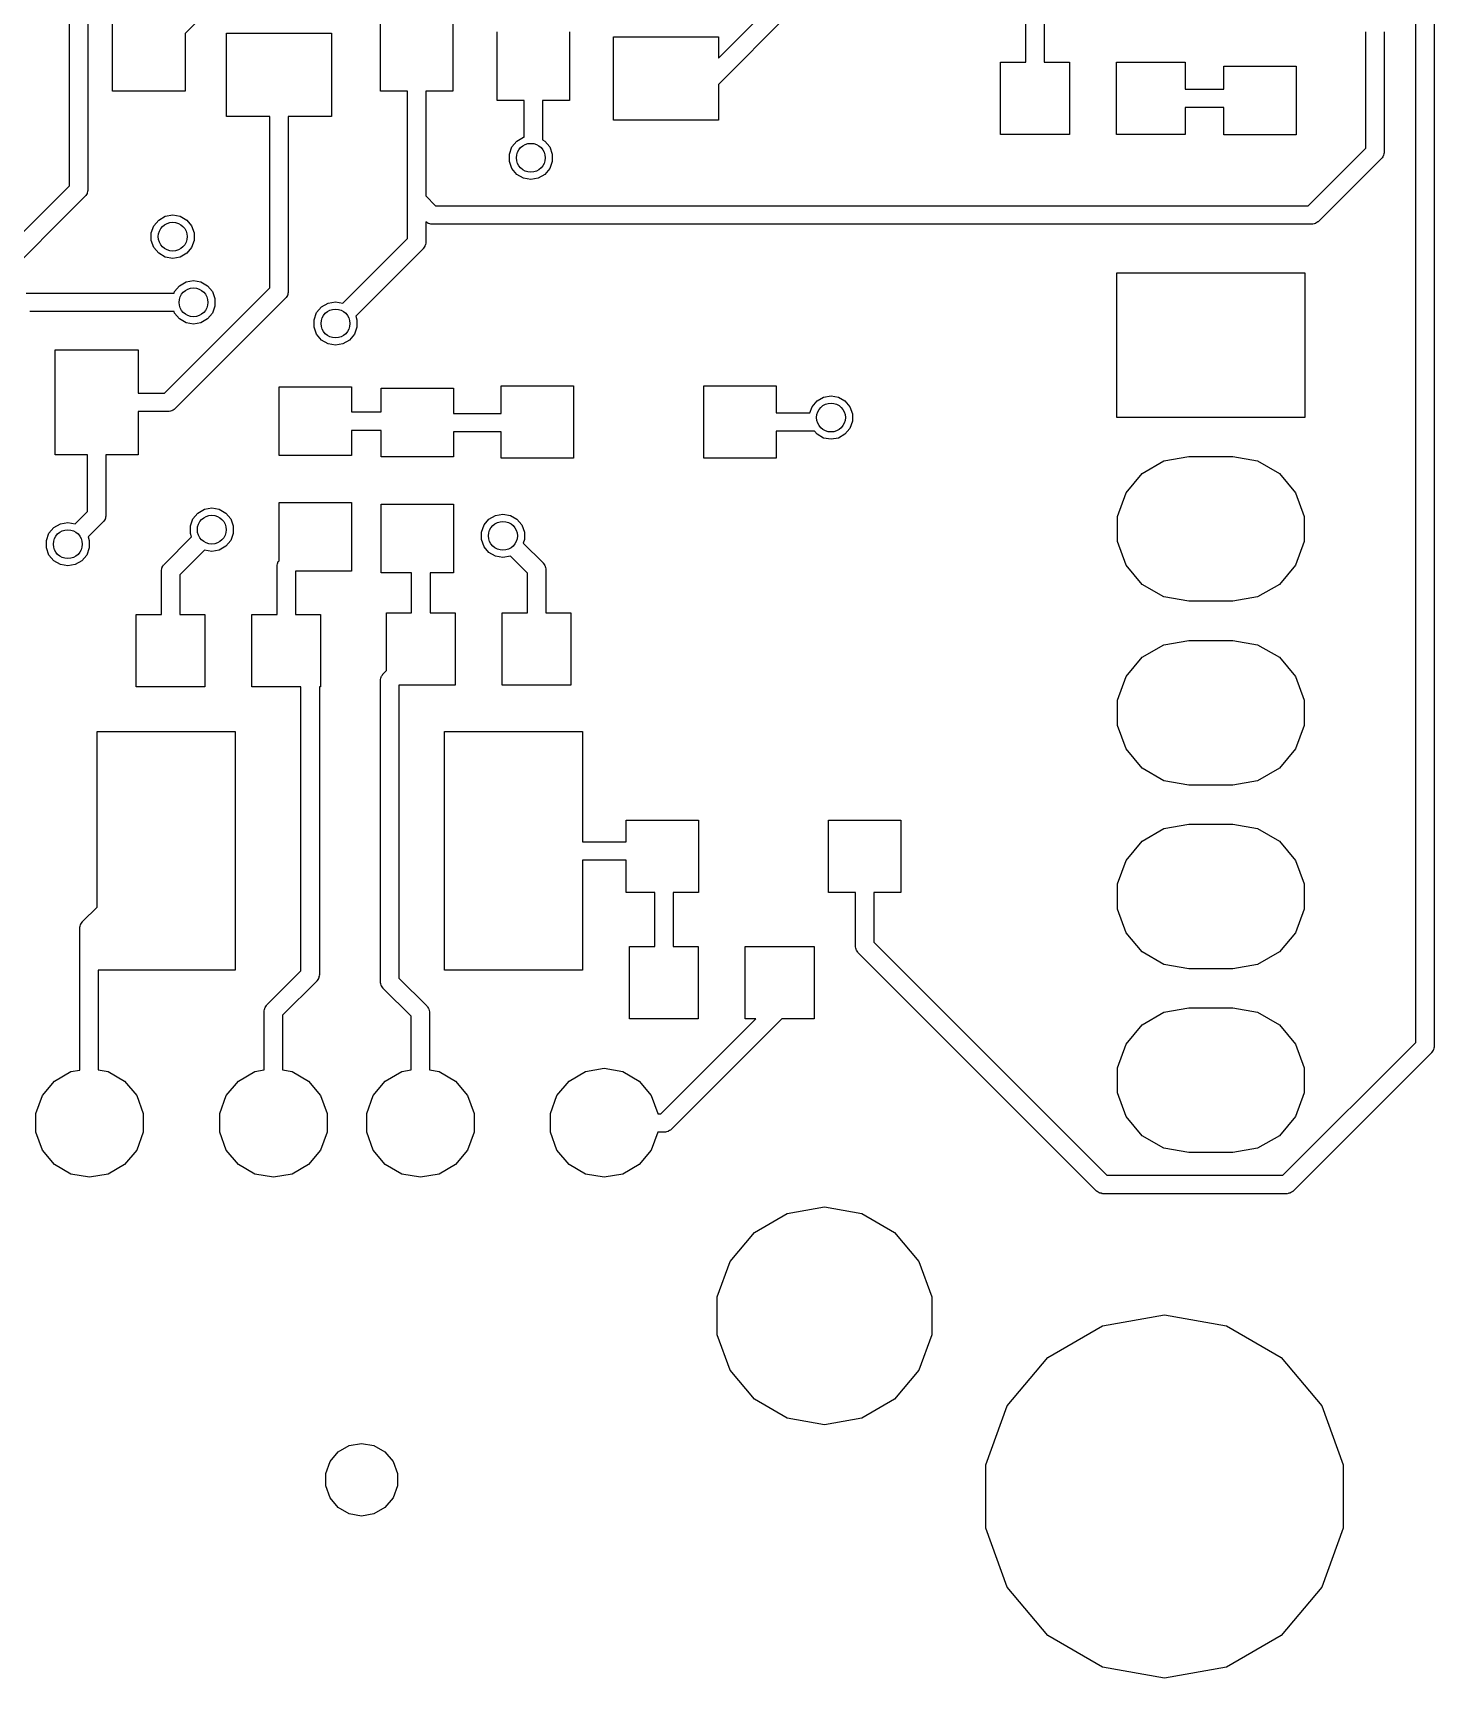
# Model space of a CAD drawing. Extents: x 10 to 287, y -200 to -10.
# Drawn here: x 160.47 to 179.84, y -140.17 to -117.43 of the extents above; entities that cross this region are included whole.
import ezdxf

# ---------------------------------------------------------------- set-up
doc = ezdxf.new("R2010")
doc.units = 0
doc.header["$MEASUREMENT"] = 0
doc.layers.add('BLACK', color=7, linetype='CONTINUOUS')

msp = doc.modelspace()

# ---------------------------------------------------------------- linework, layer by layer
at = {"layer": 'Black'}
for p, q in [((179.583, -131.387), (179.583, -114.209)), ((179.837, -114.156), (179.837, -131.44)), ((160.973, -119.547), (160.973, -116.103)), ((161.227, -116.05), (161.227, -119.6)), ((163.223, -116.79), (162.57, -117.444)), ((169.945, -117.785), (170.693, -117.037)), ((174.193, -117.84), (174.193, -116.949)), ((174.447, -116.949), (174.447, -117.84)), ((161.569, -118.24), (161.569, -117.29)), ((165.27, -118.24), (165.27, -117.29)), ((166.271, -117.29), (166.271, -118.24)), ((170.91, -117.18), (169.945, -118.145)), ((162.57, -117.444), (162.57, -118.24)), ((163.145, -118.589), (163.145, -117.438)), ((163.145, -117.438), (164.596, -117.438)), ((164.596, -117.438), (164.596, -118.589)), ((166.886, -118.369), (166.886, -117.419)), ((167.886, -117.419), (167.886, -118.369)), ((168.495, -118.64), (168.495, -117.489)), ((168.495, -117.489), (169.945, -117.489)), ((169.945, -117.489), (169.945, -117.785)), ((178.893, -118.89), (178.893, -117.42)), ((179.147, -117.42), (179.147, -118.89)), ((173.845, -118.84), (173.845, -117.84)), ((173.845, -117.84), (174.193, -117.84)), ((174.447, -117.84), (174.795, -117.84)), ((174.795, -117.84), (174.795, -118.84)), ((175.445, -118.84), (175.445, -117.84)), ((175.445, -117.84), (176.395, -117.84)), ((176.395, -117.84), (176.395, -118.213)), ((176.93, -118.213), (176.93, -117.895)), ((176.93, -117.895), (177.93, -117.895)), ((177.93, -117.895), (177.93, -118.845)), ((169.945, -118.145), (169.945, -118.64)), ((176.395, -118.213), (176.93, -118.213)), ((162.57, -118.24), (161.569, -118.24)), ((165.644, -118.24), (165.27, -118.24)), ((165.644, -118.328), (165.644, -118.24)), ((165.644, -119.741), (165.644, -118.328)), ((166.271, -118.24), (165.898, -118.24)), ((165.898, -118.24), (165.898, -118.328)), ((165.898, -118.328), (165.898, -119.688)), ((167.259, -118.369), (166.886, -118.369)), ((167.259, -118.875), (167.259, -118.369)), ((167.886, -118.369), (167.513, -118.369)), ((167.513, -118.369), (167.513, -118.912)), ((163.744, -118.589), (163.145, -118.589)), ((163.744, -119.593), (163.744, -118.589)), ((164.596, -118.589), (163.998, -118.589)), ((163.998, -118.589), (163.998, -119.593)), ((169.945, -118.64), (168.495, -118.64)), ((176.93, -118.467), (176.395, -118.467)), ((176.395, -118.467), (176.395, -118.84)), ((176.93, -118.845), (176.93, -118.467)), ((167.157, -118.93), (167.247, -118.877)), ((167.247, -118.877), (167.259, -118.875)), ((167.513, -118.912), (167.543, -118.93)), ((174.795, -118.84), (173.845, -118.84)), ((176.395, -118.84), (175.445, -118.84)), ((177.93, -118.845), (176.93, -118.845)), ((178.893, -119.027), (178.893, -118.89)), ((179.147, -118.89), (179.147, -119.08)), ((167.054, -119.108), (167.089, -119.01)), ((167.054, -119.212), (167.054, -119.108)), ((167.089, -119.01), (167.157, -118.93)), ((167.543, -118.93), (167.611, -119.01)), ((167.611, -119.01), (167.646, -119.108)), ((167.646, -119.108), (167.646, -119.212)), ((178.097, -119.823), (178.893, -119.027)), ((179.126, -119.147), (179.117, -119.162)), ((179.135, -119.134), (179.126, -119.147)), ((179.137, -119.128), (179.135, -119.134)), ((179.139, -119.123), (179.137, -119.128)), ((179.142, -119.107), (179.139, -119.123)), ((179.147, -119.091), (179.142, -119.107)), ((179.147, -119.08), (179.146, -119.086)), ((179.146, -119.086), (179.147, -119.091)), ((167.089, -119.31), (167.054, -119.212)), ((167.157, -119.39), (167.089, -119.31)), ((167.611, -119.31), (167.543, -119.39)), ((167.646, -119.212), (167.611, -119.31)), ((179.11, -119.17), (178.24, -120.04)), ((179.113, -119.165), (179.11, -119.17)), ((179.117, -119.162), (179.113, -119.165)), ((159.247, -121.273), (160.973, -119.547)), ((161.227, -119.6), (161.226, -119.606)), ((163.744, -120.957), (163.744, -119.593)), ((163.998, -119.593), (163.998, -121.009)), ((167.247, -119.443), (167.157, -119.39)), ((167.35, -119.461), (167.247, -119.443)), ((167.453, -119.443), (167.35, -119.461)), ((167.543, -119.39), (167.453, -119.443)), ((161.19, -119.69), (159.39, -121.49)), ((161.193, -119.685), (161.19, -119.69)), ((161.197, -119.682), (161.193, -119.685)), ((161.206, -119.667), (161.197, -119.682)), ((161.215, -119.654), (161.206, -119.667)), ((161.217, -119.648), (161.215, -119.654)), ((161.219, -119.643), (161.217, -119.648)), ((161.222, -119.627), (161.219, -119.643)), ((161.227, -119.611), (161.222, -119.627)), ((161.226, -119.606), (161.227, -119.611)), ((165.644, -120.277), (165.644, -119.741)), ((165.898, -119.688), (166.033, -119.823)), ((166.033, -119.823), (178.097, -119.823)), ((162.139, -120.1), (162.207, -120.02)), ((162.207, -120.02), (162.297, -119.967)), ((162.297, -119.967), (162.4, -119.949)), ((162.4, -119.949), (162.503, -119.967)), ((162.503, -119.967), (162.593, -120.02)), ((162.593, -120.02), (162.661, -120.1)), ((165.898, -120.047), (165.898, -120.046)), ((165.898, -120.046), (165.898, -120.329)), ((165.913, -120.056), (165.898, -120.047)), ((165.926, -120.065), (165.913, -120.056)), ((178.217, -120.056), (178.204, -120.065)), ((178.232, -120.047), (178.217, -120.056)), ((178.235, -120.043), (178.232, -120.047)), ((178.24, -120.04), (178.235, -120.043)), ((162.104, -120.198), (162.139, -120.1)), ((162.104, -120.302), (162.104, -120.198)), ((162.661, -120.1), (162.696, -120.198)), ((162.696, -120.198), (162.696, -120.302)), ((164.753, -121.167), (165.644, -120.277)), ((165.932, -120.067), (165.926, -120.065)), ((165.937, -120.069), (165.932, -120.067)), ((165.953, -120.072), (165.937, -120.069)), ((165.969, -120.077), (165.953, -120.072)), ((165.974, -120.076), (165.969, -120.077)), ((165.98, -120.077), (165.974, -120.076)), ((178.15, -120.077), (165.98, -120.077)), ((178.156, -120.076), (178.15, -120.077)), ((178.161, -120.077), (178.156, -120.076)), ((178.177, -120.072), (178.161, -120.077)), ((178.193, -120.069), (178.177, -120.072)), ((178.198, -120.067), (178.193, -120.069)), ((178.204, -120.065), (178.198, -120.067)), ((162.139, -120.4), (162.104, -120.302)), ((162.207, -120.48), (162.139, -120.4)), ((162.297, -120.533), (162.207, -120.48)), ((162.593, -120.48), (162.503, -120.533)), ((162.661, -120.4), (162.593, -120.48)), ((162.696, -120.302), (162.661, -120.4)), ((165.86, -120.419), (164.929, -121.351)), ((165.864, -120.415), (165.86, -120.419)), ((165.868, -120.411), (165.864, -120.415)), ((165.876, -120.397), (165.868, -120.411)), ((165.886, -120.383), (165.876, -120.397)), ((165.887, -120.378), (165.886, -120.383)), ((165.89, -120.373), (165.887, -120.378)), ((165.893, -120.357), (165.89, -120.373)), ((165.897, -120.341), (165.893, -120.357)), ((165.898, -120.329), (165.897, -120.335)), ((165.897, -120.335), (165.897, -120.341)), ((162.4, -120.551), (162.297, -120.533)), ((162.503, -120.533), (162.4, -120.551)), ((162.287, -122.413), (163.744, -120.957)), ((162.426, -121.008), (162.494, -120.928)), ((162.494, -120.928), (162.584, -120.875)), ((162.584, -120.875), (162.687, -120.857)), ((162.687, -120.857), (162.79, -120.875)), ((162.79, -120.875), (162.88, -120.928)), ((162.88, -120.928), (162.948, -121.008)), ((175.45, -122.75), (175.45, -120.75)), ((175.45, -120.75), (178.05, -120.75)), ((178.05, -120.75), (178.05, -122.75)), ((160.372, -121.031), (162.418, -121.031)), ((162.418, -121.031), (162.426, -121.008)), ((163.96, -121.099), (162.43, -122.63)), ((162.948, -121.008), (162.983, -121.106)), ((162.983, -121.106), (162.983, -121.21)), ((163.964, -121.095), (163.96, -121.099)), ((163.968, -121.091), (163.964, -121.095)), ((163.976, -121.077), (163.968, -121.091)), ((163.986, -121.063), (163.976, -121.077)), ((163.987, -121.058), (163.986, -121.063)), ((163.99, -121.053), (163.987, -121.058)), ((163.993, -121.036), (163.99, -121.053)), ((163.997, -121.02), (163.993, -121.036)), ((163.998, -121.009), (163.997, -121.015)), ((163.997, -121.015), (163.997, -121.02)), ((164.457, -121.22), (164.547, -121.167)), ((164.547, -121.167), (164.65, -121.149)), ((164.65, -121.149), (164.753, -121.167)), ((164.753, -121.167), (164.753, -121.167)), ((162.418, -121.285), (160.425, -121.285)), ((162.426, -121.308), (162.418, -121.285)), ((162.494, -121.388), (162.426, -121.308)), ((162.584, -121.441), (162.494, -121.388)), ((162.88, -121.388), (162.79, -121.441)), ((162.948, -121.308), (162.88, -121.388)), ((162.983, -121.21), (162.948, -121.308)), ((164.354, -121.398), (164.389, -121.3)), ((164.354, -121.502), (164.354, -121.398)), ((164.389, -121.3), (164.457, -121.22)), ((164.929, -121.351), (164.946, -121.398)), ((164.946, -121.398), (164.946, -121.502)), ((162.687, -121.459), (162.584, -121.441)), ((162.79, -121.441), (162.687, -121.459)), ((164.389, -121.6), (164.354, -121.502)), ((164.457, -121.68), (164.389, -121.6)), ((164.911, -121.6), (164.843, -121.68)), ((164.946, -121.502), (164.911, -121.6)), ((160.774, -123.265), (160.774, -121.815)), ((160.774, -121.815), (161.924, -121.815)), ((161.924, -121.815), (161.924, -122.413)), ((164.547, -121.733), (164.457, -121.68)), ((164.65, -121.751), (164.547, -121.733)), ((164.753, -121.733), (164.65, -121.751)), ((164.843, -121.68), (164.753, -121.733)), ((163.87, -123.275), (163.87, -122.325)), ((163.87, -122.325), (164.87, -122.325)), ((164.87, -122.325), (164.87, -122.673)), ((166.94, -122.693), (166.94, -122.31)), ((166.94, -122.31), (167.94, -122.31)), ((167.94, -122.31), (167.94, -123.31)), ((169.74, -123.31), (169.74, -122.31)), ((169.74, -122.31), (170.74, -122.31)), ((170.74, -122.31), (170.74, -122.683)), ((161.924, -122.413), (162.287, -122.413)), ((165.28, -122.673), (165.28, -122.345)), ((165.28, -122.345), (166.28, -122.345)), ((166.28, -122.345), (166.28, -122.693)), ((171.239, -122.6), (171.307, -122.52)), ((171.307, -122.52), (171.397, -122.467)), ((171.397, -122.467), (171.5, -122.449)), ((171.5, -122.449), (171.603, -122.467)), ((171.603, -122.467), (171.693, -122.52)), ((171.693, -122.52), (171.761, -122.6)), ((162.34, -122.667), (161.924, -122.667)), ((161.924, -122.667), (161.924, -123.265)), ((162.346, -122.666), (162.34, -122.667)), ((162.351, -122.667), (162.346, -122.666)), ((162.367, -122.662), (162.351, -122.667)), ((162.383, -122.659), (162.367, -122.662)), ((162.388, -122.657), (162.383, -122.659)), ((162.394, -122.655), (162.388, -122.657)), ((162.407, -122.646), (162.394, -122.655)), ((162.422, -122.637), (162.407, -122.646)), ((162.425, -122.633), (162.422, -122.637)), ((162.43, -122.63), (162.425, -122.633)), ((164.87, -122.673), (165.28, -122.673)), ((166.28, -122.693), (166.94, -122.693)), ((170.74, -122.683), (171.209, -122.683)), ((171.209, -122.683), (171.239, -122.6)), ((171.761, -122.6), (171.796, -122.698)), ((171.796, -122.698), (171.796, -122.802)), ((178.05, -122.75), (175.45, -122.75)), ((165.28, -122.927), (164.87, -122.927)), ((164.87, -122.927), (164.87, -123.275)), ((165.28, -123.295), (165.28, -122.927)), ((166.94, -122.947), (166.28, -122.947)), ((166.28, -122.947), (166.28, -123.295)), ((166.94, -123.31), (166.94, -122.947)), ((171.27, -122.937), (170.74, -122.937)), ((170.74, -122.937), (170.74, -123.31)), ((171.307, -122.98), (171.27, -122.937)), ((171.397, -123.033), (171.307, -122.98)), ((171.693, -122.98), (171.603, -123.033)), ((171.761, -122.9), (171.693, -122.98)), ((171.796, -122.802), (171.761, -122.9)), ((171.5, -123.051), (171.397, -123.033)), ((171.603, -123.033), (171.5, -123.051)), ((161.222, -123.265), (160.774, -123.265)), ((161.222, -124.048), (161.222, -123.265)), ((161.924, -123.265), (161.476, -123.265)), ((161.476, -123.265), (161.476, -124.101)), ((164.87, -123.275), (163.87, -123.275)), ((166.28, -123.295), (165.28, -123.295)), ((167.94, -123.31), (166.94, -123.31)), ((170.74, -123.31), (169.74, -123.31)), ((175.802, -123.524), (176.103, -123.35)), ((176.103, -123.35), (176.445, -123.29)), ((176.445, -123.29), (177.055, -123.29)), ((177.055, -123.29), (177.397, -123.35)), ((177.397, -123.35), (177.698, -123.524)), ((175.579, -123.79), (175.802, -123.524)), ((177.698, -123.524), (177.921, -123.79)), ((175.46, -124.116), (175.579, -123.79)), ((177.921, -123.79), (178.04, -124.116)), ((161.053, -124.217), (161.222, -124.048)), ((161.466, -124.149), (161.464, -124.155)), ((161.469, -124.144), (161.466, -124.149)), ((161.471, -124.128), (161.469, -124.144)), ((161.476, -124.112), (161.471, -124.128)), ((161.476, -124.101), (161.475, -124.106)), ((161.475, -124.106), (161.476, -124.112)), ((162.679, -124.15), (162.747, -124.07)), ((162.747, -124.07), (162.837, -124.017)), ((162.837, -124.017), (162.94, -123.999)), ((162.94, -123.999), (163.043, -124.017)), ((163.043, -124.017), (163.133, -124.07)), ((163.133, -124.07), (163.201, -124.15)), ((163.87, -124.724), (163.87, -123.925)), ((163.87, -123.925), (164.87, -123.925)), ((164.87, -123.925), (164.87, -124.875)), ((165.28, -124.895), (165.28, -123.945)), ((165.28, -123.945), (166.28, -123.945)), ((166.28, -123.945), (166.28, -124.895)), ((166.772, -124.155), (166.862, -124.102)), ((166.862, -124.102), (166.965, -124.084)), ((166.965, -124.084), (167.068, -124.102)), ((167.068, -124.102), (167.158, -124.155)), ((175.46, -124.464), (175.46, -124.116)), ((178.04, -124.116), (178.04, -124.464)), ((160.654, -124.448), (160.689, -124.35)), ((160.689, -124.35), (160.757, -124.27)), ((160.757, -124.27), (160.847, -124.217)), ((160.847, -124.217), (160.95, -124.199)), ((160.95, -124.199), (161.053, -124.217)), ((161.053, -124.217), (161.053, -124.217)), ((161.439, -124.191), (161.229, -124.401)), ((161.442, -124.186), (161.439, -124.191)), ((161.446, -124.182), (161.442, -124.186)), ((161.455, -124.168), (161.446, -124.182)), ((161.464, -124.155), (161.455, -124.168)), ((162.644, -124.248), (162.679, -124.15)), ((162.644, -124.352), (162.644, -124.248)), ((162.661, -124.399), (162.644, -124.352)), ((163.201, -124.15), (163.236, -124.248)), ((163.236, -124.352), (163.201, -124.45)), ((163.236, -124.248), (163.236, -124.352)), ((166.669, -124.333), (166.704, -124.235)), ((166.669, -124.437), (166.669, -124.333)), ((166.704, -124.235), (166.772, -124.155)), ((167.158, -124.155), (167.226, -124.235)), ((167.226, -124.235), (167.261, -124.333)), ((167.261, -124.333), (167.261, -124.437)), ((160.654, -124.552), (160.654, -124.448)), ((160.689, -124.65), (160.654, -124.552)), ((161.246, -124.552), (161.211, -124.65)), ((161.229, -124.401), (161.246, -124.448)), ((161.246, -124.448), (161.246, -124.552)), ((162.28, -124.78), (162.661, -124.399)), ((162.837, -124.583), (162.497, -124.923)), ((162.94, -124.601), (162.837, -124.583)), ((162.837, -124.583), (162.837, -124.583)), ((163.043, -124.583), (162.94, -124.601)), ((163.133, -124.53), (163.043, -124.583)), ((163.201, -124.45), (163.133, -124.53)), ((166.704, -124.535), (166.669, -124.437)), ((166.772, -124.615), (166.704, -124.535)), ((167.261, -124.437), (167.244, -124.484)), ((167.244, -124.484), (167.52, -124.76)), ((175.579, -124.79), (175.46, -124.464)), ((178.04, -124.464), (177.921, -124.79)), ((160.757, -124.73), (160.689, -124.65)), ((160.847, -124.783), (160.757, -124.73)), ((160.95, -124.801), (160.847, -124.783)), ((161.053, -124.783), (160.95, -124.801)), ((161.143, -124.73), (161.053, -124.783)), ((161.211, -124.65), (161.143, -124.73)), ((162.248, -124.843), (162.251, -124.827)), ((162.251, -124.827), (162.253, -124.822)), ((162.253, -124.822), (162.255, -124.816)), ((162.255, -124.816), (162.264, -124.803)), ((162.264, -124.803), (162.273, -124.788)), ((162.273, -124.788), (162.277, -124.785)), ((162.277, -124.785), (162.28, -124.78)), ((163.843, -124.8), (163.844, -124.794)), ((163.843, -125.47), (163.843, -124.8)), ((163.844, -124.789), (163.848, -124.773)), ((163.844, -124.794), (163.844, -124.789)), ((163.848, -124.773), (163.851, -124.757)), ((163.851, -124.757), (163.854, -124.752)), ((163.854, -124.752), (163.855, -124.746)), ((163.855, -124.746), (163.865, -124.733)), ((163.865, -124.733), (163.87, -124.724)), ((166.862, -124.668), (166.772, -124.615)), ((166.965, -124.686), (166.862, -124.668)), ((167.068, -124.668), (166.965, -124.686)), ((167.303, -124.903), (167.068, -124.668)), ((167.068, -124.668), (167.068, -124.668)), ((167.52, -124.76), (167.523, -124.765)), ((167.523, -124.765), (167.527, -124.768)), ((167.527, -124.768), (167.536, -124.783)), ((167.536, -124.783), (167.545, -124.796)), ((167.545, -124.796), (167.547, -124.802)), ((167.547, -124.802), (167.549, -124.807)), ((167.549, -124.807), (167.552, -124.823)), ((167.552, -124.823), (167.557, -124.839)), ((175.802, -125.056), (175.579, -124.79)), ((177.921, -124.79), (177.698, -125.056)), ((162.243, -124.859), (162.248, -124.843)), ((162.244, -124.865), (162.243, -124.859)), ((162.243, -124.87), (162.244, -124.865)), ((162.243, -125.47), (162.243, -124.87)), ((162.497, -124.923), (162.497, -125.47)), ((164.87, -124.875), (164.097, -124.875)), ((164.097, -124.875), (164.097, -125.47)), ((165.703, -124.895), (165.28, -124.895)), ((165.703, -125.45), (165.703, -124.895)), ((166.28, -124.895), (165.957, -124.895)), ((165.957, -124.895), (165.957, -125.45)), ((167.303, -125.45), (167.303, -124.903)), ((167.557, -124.839), (167.556, -124.845)), ((167.556, -124.845), (167.557, -124.85)), ((167.557, -124.85), (167.557, -125.45)), ((176.103, -125.23), (175.802, -125.056)), ((177.698, -125.056), (177.397, -125.23)), ((176.445, -125.29), (176.103, -125.23)), ((177.397, -125.23), (177.055, -125.29)), ((161.895, -126.47), (161.895, -125.47)), ((161.895, -125.47), (162.243, -125.47)), ((162.497, -125.47), (162.845, -125.47)), ((162.845, -125.47), (162.845, -126.47)), ((163.495, -126.47), (163.495, -125.47)), ((163.495, -125.47), (163.843, -125.47)), ((164.097, -125.47), (164.445, -125.47)), ((164.445, -125.47), (164.445, -126.47)), ((165.355, -126.245), (165.355, -125.45)), ((165.355, -125.45), (165.703, -125.45)), ((165.957, -125.45), (166.305, -125.45)), ((166.305, -125.45), (166.305, -126.45)), ((166.955, -126.45), (166.955, -125.45)), ((166.955, -125.45), (167.303, -125.45)), ((167.557, -125.45), (167.905, -125.45)), ((167.905, -125.45), (167.905, -126.45)), ((177.055, -125.29), (176.445, -125.29)), ((175.802, -126.064), (176.103, -125.89)), ((176.103, -125.89), (176.445, -125.83)), ((176.445, -125.83), (177.055, -125.83)), ((177.055, -125.83), (177.397, -125.89)), ((177.397, -125.89), (177.698, -126.064)), ((175.579, -126.33), (175.802, -126.064)), ((177.698, -126.064), (177.921, -126.33)), ((165.273, -126.369), (165.278, -126.353)), ((165.274, -126.374), (165.273, -126.369)), ((165.273, -126.38), (165.274, -126.374)), ((165.273, -130.55), (165.273, -126.38)), ((165.278, -126.353), (165.281, -126.336)), ((165.281, -126.336), (165.283, -126.332)), ((165.283, -126.332), (165.285, -126.326)), ((165.285, -126.326), (165.294, -126.313)), ((165.294, -126.313), (165.303, -126.298)), ((165.303, -126.298), (165.307, -126.295)), ((165.307, -126.295), (165.31, -126.29)), ((165.31, -126.29), (165.355, -126.245)), ((175.46, -126.656), (175.579, -126.33)), ((177.921, -126.33), (178.04, -126.656)), ((162.845, -126.47), (161.895, -126.47)), ((164.173, -126.47), (163.495, -126.47)), ((164.173, -130.397), (164.173, -126.47)), ((164.445, -126.47), (164.427, -126.47)), ((164.427, -126.47), (164.427, -130.45)), ((166.305, -126.45), (165.527, -126.45)), ((165.527, -126.45), (165.527, -130.497)), ((167.905, -126.45), (166.955, -126.45)), ((175.46, -127.004), (175.46, -126.656)), ((178.04, -126.656), (178.04, -127.004)), ((161.355, -129.515), (161.355, -127.09)), ((161.355, -127.09), (163.265, -127.09)), ((163.265, -127.09), (163.265, -130.39)), ((166.155, -130.39), (166.155, -127.09)), ((166.155, -127.09), (168.065, -127.09)), ((168.065, -127.09), (168.065, -128.613)), ((175.579, -127.33), (175.46, -127.004)), ((178.04, -127.004), (177.921, -127.33)), ((175.802, -127.596), (175.579, -127.33)), ((177.921, -127.33), (177.698, -127.596)), ((176.103, -127.77), (175.802, -127.596)), ((176.445, -127.83), (176.103, -127.77)), ((177.397, -127.77), (177.055, -127.83)), ((177.698, -127.596), (177.397, -127.77)), ((177.055, -127.83), (176.445, -127.83)), ((168.666, -128.613), (168.666, -128.316)), ((168.666, -128.316), (169.666, -128.316)), ((169.666, -128.316), (169.666, -129.316)), ((171.466, -129.316), (171.466, -128.316)), ((171.466, -128.316), (172.466, -128.316)), ((172.466, -128.316), (172.466, -129.316)), ((175.802, -128.604), (176.103, -128.43)), ((176.103, -128.43), (176.445, -128.37)), ((176.445, -128.37), (177.055, -128.37)), ((177.055, -128.37), (177.397, -128.43)), ((177.397, -128.43), (177.698, -128.604)), ((168.065, -128.613), (168.666, -128.613)), ((175.579, -128.87), (175.802, -128.604)), ((177.698, -128.604), (177.921, -128.87)), ((168.666, -128.867), (168.065, -128.867)), ((168.065, -128.867), (168.065, -130.39)), ((168.666, -129.316), (168.666, -128.867)), ((175.46, -129.196), (175.579, -128.87)), ((177.921, -128.87), (178.04, -129.196)), ((169.063, -129.316), (168.666, -129.316)), ((169.063, -130.06), (169.063, -129.316)), ((169.666, -129.316), (169.317, -129.316)), ((169.317, -129.316), (169.317, -130.06)), ((171.839, -129.316), (171.466, -129.316)), ((171.839, -130.056), (171.839, -129.316)), ((172.466, -129.316), (172.093, -129.316)), ((172.093, -129.316), (172.093, -130.003)), ((175.46, -129.544), (175.46, -129.196)), ((178.04, -129.196), (178.04, -129.544)), ((161.154, -129.716), (161.355, -129.515)), ((175.579, -129.87), (175.46, -129.544)), ((178.04, -129.544), (177.921, -129.87)), ((161.117, -129.795), (161.122, -129.779)), ((161.118, -129.8), (161.117, -129.795)), ((161.117, -129.806), (161.118, -129.8)), ((161.117, -131.768), (161.117, -129.806)), ((161.122, -129.779), (161.125, -129.763)), ((161.125, -129.763), (161.127, -129.758)), ((161.127, -129.758), (161.129, -129.752)), ((161.129, -129.752), (161.138, -129.739)), ((161.138, -129.739), (161.147, -129.724)), ((161.147, -129.724), (161.151, -129.721)), ((161.151, -129.721), (161.154, -129.716)), ((168.715, -131.06), (168.715, -130.06)), ((168.715, -130.06), (169.063, -130.06)), ((169.317, -130.06), (169.665, -130.06)), ((169.665, -130.06), (169.665, -131.06)), ((170.315, -131.06), (170.315, -130.06)), ((170.315, -130.06), (171.265, -130.06)), ((171.265, -130.06), (171.265, -131.06)), ((171.84, -130.062), (171.839, -130.056)), ((172.093, -130.003), (175.313, -133.223)), ((175.802, -130.136), (175.579, -129.87)), ((177.921, -129.87), (177.698, -130.136)), ((171.839, -130.067), (171.84, -130.062)), ((171.844, -130.083), (171.839, -130.067)), ((171.847, -130.099), (171.844, -130.083)), ((171.849, -130.104), (171.847, -130.099)), ((171.851, -130.11), (171.849, -130.104)), ((171.86, -130.123), (171.851, -130.11)), ((171.869, -130.138), (171.86, -130.123)), ((171.873, -130.141), (171.869, -130.138)), ((171.876, -130.146), (171.873, -130.141)), ((175.17, -133.44), (171.876, -130.146)), ((176.103, -130.31), (175.802, -130.136)), ((177.698, -130.136), (177.397, -130.31)), ((163.265, -130.39), (161.371, -130.39)), ((161.371, -130.39), (161.371, -131.766)), ((163.701, -130.869), (164.173, -130.397)), ((164.415, -130.504), (164.406, -130.517)), ((164.417, -130.498), (164.415, -130.504)), ((164.419, -130.493), (164.417, -130.498)), ((164.422, -130.477), (164.419, -130.493)), ((164.427, -130.461), (164.422, -130.477)), ((164.427, -130.45), (164.426, -130.456)), ((164.426, -130.456), (164.427, -130.461)), ((165.527, -130.497), (165.913, -130.883)), ((168.065, -130.39), (166.155, -130.39)), ((176.445, -130.37), (176.103, -130.31)), ((177.055, -130.37), (176.445, -130.37)), ((177.397, -130.31), (177.055, -130.37)), ((164.39, -130.54), (163.918, -131.012)), ((164.393, -130.535), (164.39, -130.54)), ((164.397, -130.532), (164.393, -130.535)), ((164.406, -130.517), (164.397, -130.532)), ((165.274, -130.556), (165.273, -130.55)), ((165.273, -130.561), (165.274, -130.556)), ((165.278, -130.577), (165.273, -130.561)), ((165.281, -130.593), (165.278, -130.577)), ((165.283, -130.598), (165.281, -130.593)), ((165.285, -130.604), (165.283, -130.598)), ((165.294, -130.617), (165.285, -130.604)), ((165.303, -130.632), (165.294, -130.617)), ((165.307, -130.635), (165.303, -130.632)), ((165.31, -130.64), (165.307, -130.635)), ((165.696, -131.025), (165.31, -130.64)), ((163.664, -130.948), (163.669, -130.932)), ((163.665, -130.954), (163.664, -130.948)), ((163.664, -130.959), (163.665, -130.954)), ((163.664, -131.209), (163.664, -130.959)), ((163.669, -130.932), (163.672, -130.916)), ((163.672, -130.916), (163.674, -130.911)), ((163.674, -130.911), (163.676, -130.905)), ((163.676, -130.905), (163.685, -130.892)), ((163.685, -130.892), (163.694, -130.878)), ((163.694, -130.878), (163.698, -130.874)), ((163.698, -130.874), (163.701, -130.869)), ((165.913, -130.883), (165.916, -130.888)), ((165.916, -130.888), (165.92, -130.891)), ((165.92, -130.891), (165.928, -130.906)), ((165.928, -130.906), (165.938, -130.919)), ((165.938, -130.919), (165.939, -130.925)), ((165.939, -130.925), (165.942, -130.929)), ((165.942, -130.929), (165.945, -130.946)), ((165.945, -130.946), (165.949, -130.962)), ((165.949, -130.962), (165.949, -130.967)), ((165.949, -130.967), (165.95, -130.973)), ((175.802, -131.144), (176.103, -130.97)), ((176.103, -130.97), (176.445, -130.91)), ((176.445, -130.91), (177.055, -130.91)), ((177.055, -130.91), (177.397, -130.97)), ((177.397, -130.97), (177.698, -131.144)), ((163.918, -131.012), (163.918, -131.209)), ((165.696, -131.223), (165.696, -131.025)), ((165.95, -130.973), (165.95, -131.223)), ((169.665, -131.06), (168.715, -131.06)), ((169.147, -132.373), (170.46, -131.06)), ((170.819, -131.06), (169.29, -132.59)), ((170.46, -131.06), (170.315, -131.06)), ((171.265, -131.06), (170.819, -131.06)), ((175.579, -131.41), (175.802, -131.144)), ((177.698, -131.144), (177.921, -131.41)), ((163.664, -131.767), (163.664, -131.209)), ((163.918, -131.209), (163.918, -131.767)), ((165.696, -131.767), (165.696, -131.223)), ((165.95, -131.223), (165.95, -131.767)), ((175.46, -131.736), (175.579, -131.41)), ((177.747, -133.223), (179.583, -131.387)), ((177.921, -131.41), (178.04, -131.736)), ((179.8, -131.53), (177.89, -133.44)), ((179.803, -131.525), (179.8, -131.53)), ((179.807, -131.522), (179.803, -131.525)), ((179.816, -131.507), (179.807, -131.522)), ((179.825, -131.494), (179.816, -131.507)), ((179.827, -131.488), (179.825, -131.494)), ((179.829, -131.483), (179.827, -131.488)), ((179.832, -131.467), (179.829, -131.483)), ((179.837, -131.451), (179.832, -131.467)), ((179.837, -131.44), (179.836, -131.446)), ((179.836, -131.446), (179.837, -131.451)), ((160.767, -131.921), (160.993, -131.79)), ((160.993, -131.79), (161.117, -131.768)), ((161.371, -131.766), (161.509, -131.79)), ((161.509, -131.79), (161.735, -131.921)), ((163.307, -131.921), (163.533, -131.79)), ((163.533, -131.79), (163.664, -131.767)), ((163.918, -131.767), (164.049, -131.79)), ((164.049, -131.79), (164.275, -131.921)), ((165.339, -131.921), (165.565, -131.79)), ((165.565, -131.79), (165.696, -131.767)), ((165.95, -131.767), (166.081, -131.79)), ((166.081, -131.79), (166.307, -131.921)), ((167.879, -131.921), (168.105, -131.79)), ((168.105, -131.79), (168.363, -131.744)), ((168.363, -131.744), (168.621, -131.79)), ((168.621, -131.79), (168.847, -131.921)), ((175.46, -132.084), (175.46, -131.736)), ((178.04, -131.736), (178.04, -132.084)), ((160.598, -132.121), (160.767, -131.921)), ((161.735, -131.921), (161.903, -132.121)), ((163.138, -132.121), (163.307, -131.921)), ((164.275, -131.921), (164.443, -132.121)), ((165.17, -132.121), (165.339, -131.921)), ((166.307, -131.921), (166.475, -132.121)), ((167.71, -132.121), (167.879, -131.921)), ((168.847, -131.921), (169.015, -132.121)), ((175.579, -132.41), (175.46, -132.084)), ((178.04, -132.084), (177.921, -132.41)), ((160.509, -132.367), (160.598, -132.121)), ((161.903, -132.121), (161.993, -132.367)), ((163.049, -132.367), (163.138, -132.121)), ((164.443, -132.121), (164.533, -132.367)), ((165.081, -132.367), (165.17, -132.121)), ((166.475, -132.121), (166.565, -132.367)), ((167.621, -132.367), (167.71, -132.121)), ((169.015, -132.121), (169.105, -132.367)), ((160.509, -132.629), (160.509, -132.367)), ((161.993, -132.367), (161.993, -132.629)), ((163.049, -132.629), (163.049, -132.367)), ((164.533, -132.367), (164.533, -132.629)), ((165.081, -132.629), (165.081, -132.367)), ((166.565, -132.367), (166.565, -132.629)), ((167.621, -132.629), (167.621, -132.367)), ((169.105, -132.367), (169.105, -132.373)), ((169.105, -132.373), (169.147, -132.373)), ((175.802, -132.676), (175.579, -132.41)), ((177.921, -132.41), (177.698, -132.676)), ((160.598, -132.875), (160.509, -132.629)), ((161.993, -132.629), (161.903, -132.875)), ((163.138, -132.875), (163.049, -132.629)), ((164.533, -132.629), (164.443, -132.875)), ((165.17, -132.875), (165.081, -132.629)), ((166.565, -132.629), (166.475, -132.875)), ((167.71, -132.875), (167.621, -132.629)), ((169.105, -132.629), (169.015, -132.875)), ((169.2, -132.627), (169.105, -132.627)), ((169.105, -132.627), (169.105, -132.629)), ((169.206, -132.626), (169.2, -132.627)), ((169.211, -132.627), (169.206, -132.626)), ((169.227, -132.622), (169.211, -132.627)), ((169.243, -132.619), (169.227, -132.622)), ((169.248, -132.617), (169.243, -132.619)), ((169.254, -132.615), (169.248, -132.617)), ((169.267, -132.606), (169.254, -132.615)), ((169.282, -132.597), (169.267, -132.606)), ((169.285, -132.593), (169.282, -132.597)), ((169.29, -132.59), (169.285, -132.593)), ((176.103, -132.85), (175.802, -132.676)), ((177.698, -132.676), (177.397, -132.85)), ((160.767, -133.075), (160.598, -132.875)), ((161.903, -132.875), (161.735, -133.075)), ((163.307, -133.075), (163.138, -132.875)), ((164.443, -132.875), (164.275, -133.075)), ((165.339, -133.075), (165.17, -132.875)), ((166.475, -132.875), (166.307, -133.075)), ((167.879, -133.075), (167.71, -132.875)), ((169.015, -132.875), (168.847, -133.075)), ((176.445, -132.91), (176.103, -132.85)), ((177.055, -132.91), (176.445, -132.91)), ((177.397, -132.85), (177.055, -132.91)), ((160.993, -133.206), (160.767, -133.075)), ((161.251, -133.251), (160.993, -133.206)), ((161.509, -133.206), (161.251, -133.251)), ((161.735, -133.075), (161.509, -133.206)), ((163.533, -133.206), (163.307, -133.075)), ((163.791, -133.251), (163.533, -133.206)), ((164.049, -133.206), (163.791, -133.251)), ((164.275, -133.075), (164.049, -133.206)), ((165.565, -133.206), (165.339, -133.075)), ((165.823, -133.251), (165.565, -133.206)), ((166.081, -133.206), (165.823, -133.251)), ((166.307, -133.075), (166.081, -133.206)), ((168.105, -133.206), (167.879, -133.075)), ((168.363, -133.251), (168.105, -133.206)), ((168.621, -133.206), (168.363, -133.251)), ((168.847, -133.075), (168.621, -133.206)), ((175.313, -133.223), (177.747, -133.223)), ((175.175, -133.443), (175.17, -133.44)), ((175.178, -133.447), (175.175, -133.443)), ((175.193, -133.456), (175.178, -133.447)), ((175.206, -133.465), (175.193, -133.456)), ((175.212, -133.467), (175.206, -133.465)), ((175.217, -133.469), (175.212, -133.467)), ((175.233, -133.472), (175.217, -133.469)), ((175.249, -133.477), (175.233, -133.472)), ((177.827, -133.472), (177.811, -133.477)), ((177.843, -133.469), (177.827, -133.472)), ((177.848, -133.467), (177.843, -133.469)), ((177.854, -133.465), (177.848, -133.467)), ((177.867, -133.456), (177.854, -133.465)), ((177.882, -133.447), (177.867, -133.456)), ((177.885, -133.443), (177.882, -133.447)), ((177.89, -133.44), (177.885, -133.443)), ((170.896, -133.75), (171.411, -133.659)), ((171.411, -133.659), (171.926, -133.75)), ((175.254, -133.476), (175.249, -133.477)), ((175.26, -133.477), (175.254, -133.476)), ((177.8, -133.477), (175.26, -133.477)), ((177.806, -133.476), (177.8, -133.477)), ((177.811, -133.477), (177.806, -133.476)), ((170.443, -134.012), (170.896, -133.75)), ((171.926, -133.75), (172.379, -134.012)), ((170.107, -134.412), (170.443, -134.012)), ((172.379, -134.012), (172.715, -134.412)), ((169.928, -134.903), (170.107, -134.412)), ((172.715, -134.412), (172.894, -134.903)), ((169.928, -135.426), (169.928, -134.903)), ((172.894, -134.903), (172.894, -135.426)), ((175.251, -135.303), (176.11, -135.152)), ((176.11, -135.152), (176.968, -135.303)), ((170.107, -135.918), (169.928, -135.426)), ((172.894, -135.426), (172.715, -135.918)), ((174.496, -135.739), (175.251, -135.303)), ((176.968, -135.303), (177.723, -135.739)), ((173.936, -136.407), (174.496, -135.739)), ((177.723, -135.739), (178.284, -136.407)), ((170.443, -136.318), (170.107, -135.918)), ((172.715, -135.918), (172.379, -136.318)), ((170.896, -136.58), (170.443, -136.318)), ((172.379, -136.318), (171.926, -136.58)), ((173.638, -137.226), (173.936, -136.407)), ((178.284, -136.407), (178.582, -137.226)), ((171.411, -136.67), (170.896, -136.58)), ((171.926, -136.58), (171.411, -136.67)), ((164.575, -137.179), (164.687, -137.045)), ((164.687, -137.045), (164.838, -136.958)), ((164.838, -136.958), (165.01, -136.928)), ((165.01, -136.928), (165.182, -136.958)), ((165.182, -136.958), (165.333, -137.045)), ((165.333, -137.045), (165.445, -137.179)), ((164.515, -137.343), (164.575, -137.179)), ((165.445, -137.179), (165.505, -137.343)), ((173.638, -138.098), (173.638, -137.226)), ((178.582, -137.226), (178.582, -138.098)), ((164.515, -137.517), (164.515, -137.343)), ((164.575, -137.681), (164.515, -137.517)), ((165.505, -137.517), (165.445, -137.681)), ((165.505, -137.343), (165.505, -137.517)), ((164.687, -137.815), (164.575, -137.681)), ((165.445, -137.681), (165.333, -137.815)), ((164.838, -137.902), (164.687, -137.815)), ((165.01, -137.932), (164.838, -137.902)), ((165.182, -137.902), (165.01, -137.932)), ((165.333, -137.815), (165.182, -137.902)), ((173.936, -138.917), (173.638, -138.098)), ((178.582, -138.098), (178.284, -138.917)), ((174.496, -139.585), (173.936, -138.917)), ((178.284, -138.917), (177.723, -139.585)), ((175.251, -140.021), (174.496, -139.585)), ((177.723, -139.585), (176.968, -140.021)), ((176.11, -140.172), (175.251, -140.021)), ((176.968, -140.021), (176.11, -140.172))]:
    msp.add_line(p, q, dxfattribs=at)
for centre in [(167.35, -119.16), (162.4, -120.25), (162.687, -121.158), (164.65, -121.45), (171.5, -122.75), (162.94, -124.3), (160.95, -124.5), (166.965, -124.385)]:
    msp.add_circle(centre, 0.1994, dxfattribs=at)

doc.saveas('drawing.dxf')
